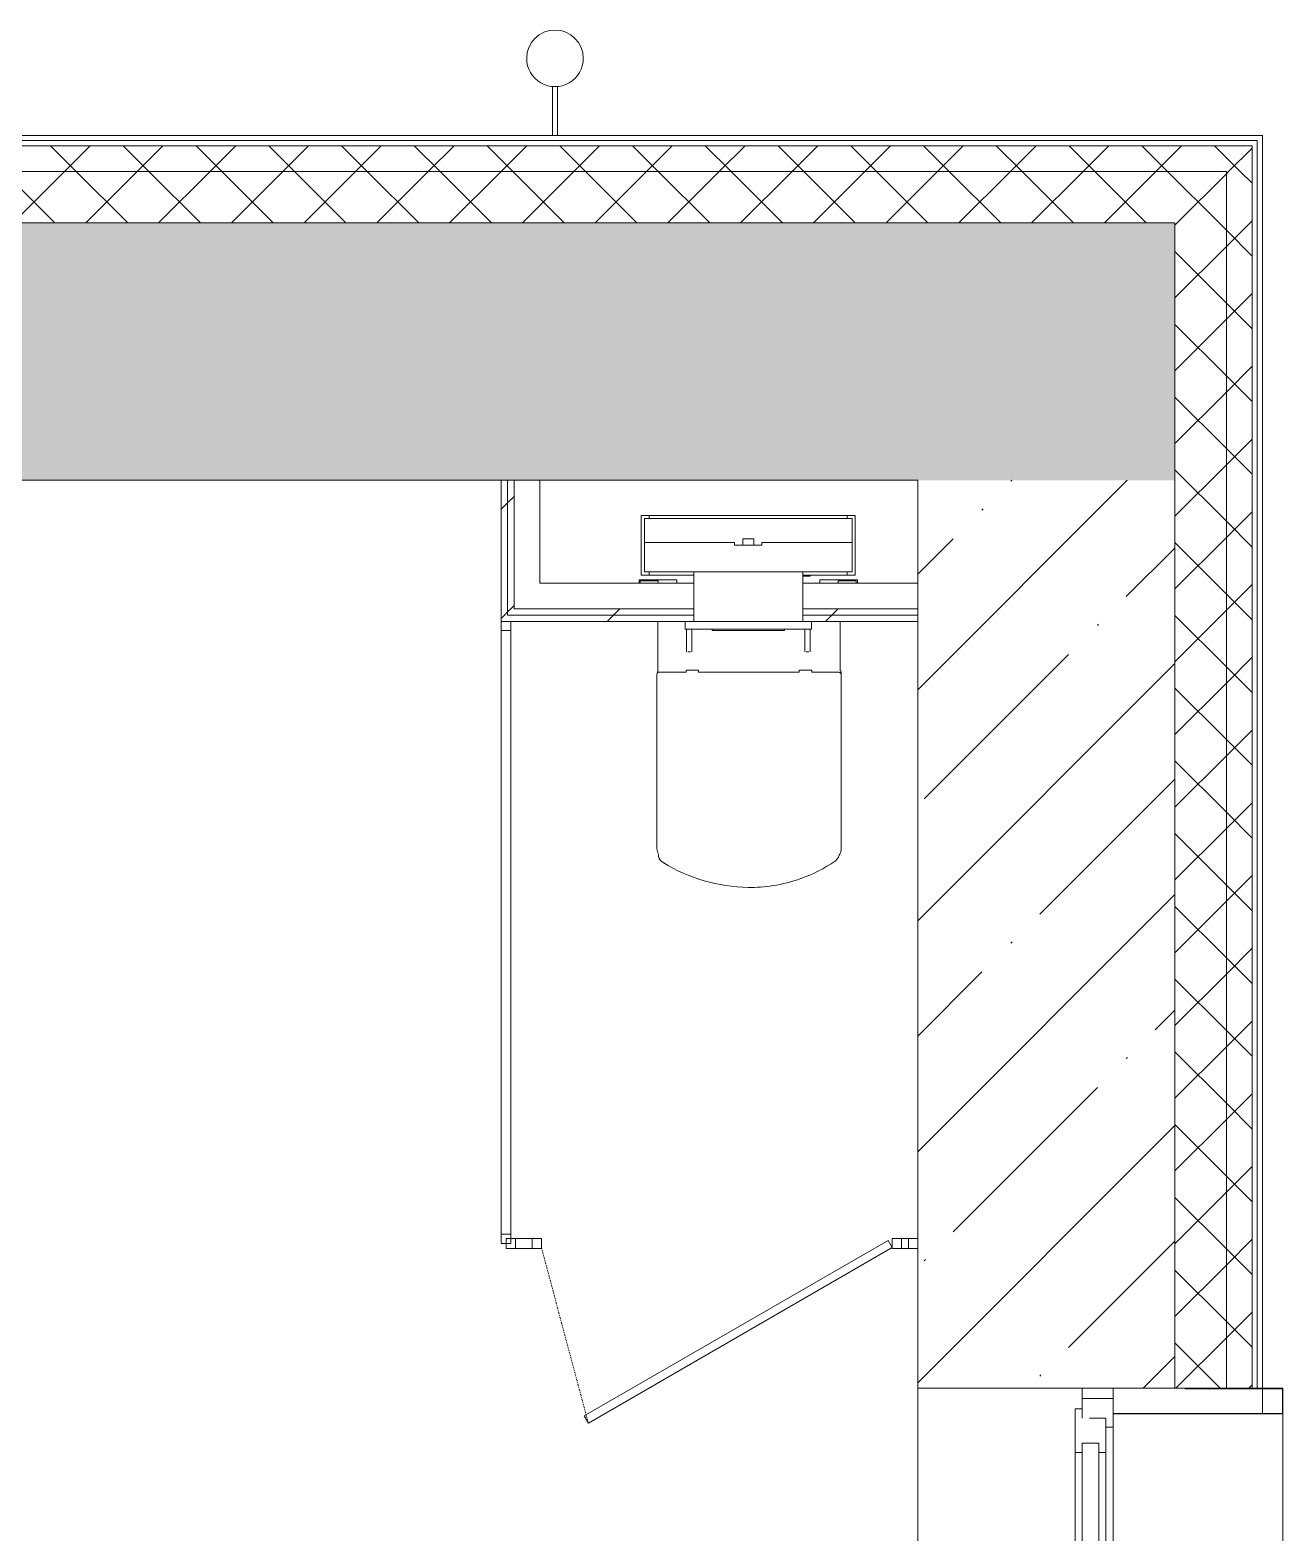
# Model space of a CAD drawing. Header units: millimetres. Extents: x -515342 to 330399, y -224905 to 507333.
# Drawn here: x -275355 to -272920, y 271629 to 274550 of the extents above; entities that cross this region are included whole.
import ezdxf

# ---------------------------------------------------------------- set-up
doc = ezdxf.new("R2010")
doc.units = ezdxf.units.MM
doc.linetypes.add('ASVP_Невидимые', pattern=[5, 3, -2])
doc.layers.get('0').update_dxf_attribs({"lineweight": 0})
for name, color, linetype, lineweight in [('_ Окна', 7, 'Continuous', 0), ('Витраж', 7, 'Continuous', 0), ('Обобщенные модели', 7, 'Continuous', 0), ('Окна', 7, 'Continuous', 0), ('Панели витража', 7, 'Continuous', 0), ('Сантехника', 7, 'Continuous', 0), ('Стены внутренние', 7, 'Continuous', 0), ('Стены наружные', 7, 'Continuous', 0), ('Стены несущие', 7, 'Continuous', 0), ('Стены отделка', 7, 'Continuous', 0), ('Стены штриховка', 7, 'Continuous', 0)]:
    doc.layers.add(name, color=color, linetype=linetype, lineweight=lineweight)
pattern_1 = [(45, (0, 0), (-224.5064, 224.5064), []), (45, (224.5, 0), (-224.5064, 224.5064), [396.875, -79.375, 3.353, -76.022])]
pattern_2 = [(45, (0, 0), (-70.71068, 70.71068), []), (135, (0, 0), (-70.71068, -70.71068), [])]
pattern_3 = [(45, (-375064.64, 258270.41), (-106.06602, 106.06602), [])]

# ---------------------------------------------------------------- blocks, each defined once
blk = doc.blocks.new('Окно_ПВХ_2Створки_1Фрамуга-верх - АР_Окно_ОП_1820_h_х11700_2ст1фр-в-9696407-О_АР_П_3__6_750_План 3 этажа')
at = {"layer": '_ Окна'}
for p, q in [((-529, 130), (-605, 130)), ((-605, 130), (-605, 70)), ((-585, 70), (-585, 130)), ((-529, 116), (-529, 130)), ((38, 130), (-38, 130)), ((-38, 130), (-38, 116)), ((38, 116), (38, 130)), ((529, 130), (529, 116)), ((605, 130), (529, 130)), ((585, 70), (585, 130)), ((605, 70), (605, 130)), ((-547, 84), (-547, 116)), ((-547, 116), (-529, 116)), ((-480, 116), (-529, 116)), ((-498, 102), (-498, 70)), ((-480, 102), (-498, 102)), ((-498, 102), (-69, 102)), ((-480, 116), (-480, 102)), ((-87, 116), (-87, 102)), ((-87, 116), (-38, 116)), ((-87, 102), (-69, 102)), ((-69, 102), (-69, 70)), ((-38, 116), (-20, 116)), ((-20, 116), (-20, 84)), ((20, 84), (20, 116)), ((20, 116), (38, 116)), ((87, 116), (38, 116)), ((69, 102), (69, 70)), ((87, 102), (69, 102)), ((69, 102), (498, 102)), ((87, 116), (87, 102)), ((480, 116), (480, 102)), ((480, 116), (529, 116)), ((480, 102), (498, 102)), ((498, 102), (498, 70)), ((529, 116), (547, 116)), ((547, 116), (547, 84)), ((-605, 70), (-547, 70)), ((-565, 56), (-565, 70)), ((-498, 70), (-480, 70)), ((-498, 70), (-69, 70)), ((-480, 70), (-480, 56)), ((-87, 70), (-87, 56)), ((-69, 70), (-87, 70)), ((-20, 70), (20, 70)), ((-2, 70), (-2, 56)), ((2, 56), (2, 70)), ((69, 70), (87, 70)), ((69, 70), (498, 70)), ((87, 70), (87, 56)), ((480, 70), (480, 56)), ((498, 70), (480, 70)), ((547, 70), (605, 70)), ((565, 70), (565, 56)), ((-480, 56), (-565, 56)), ((-2, 56), (-87, 56)), ((87, 56), (2, 56)), ((565, 56), (480, 56))]:
    blk.add_line(p, q, dxfattribs=at)
at = {"layer": 'Окна'}
for p, q in [((-529, 130), (-38, 130)), ((38, 130), (529, 130)), ((-480, 116), (-87, 116)), ((87, 116), (480, 116)), ((-87, 56), (-480, 56)), ((-63.5, -4), (-63.5, 56)), ((-43.5, 56), (-43.5, -4)), ((43.5, -4), (43.5, 56)), ((63.5, 56), (63.5, -4)), ((480, 56), (87, 56)), ((-43.5, -4), (-63.5, -4)), ((63.5, -4), (43.5, -4))]:
    blk.add_line(p, q, dxfattribs=at)
blk = doc.blocks.new('Прямоугольный импост - АР_Откос_Металлический_50х330 Белый Левый-9898759-О_АР_П_3__6_750_План 3 этажа')
at = {"layer": 'Витраж'}
blk.add_line((-515, 4442.4), (-515, 5552.4), dxfattribs=at)
blk = doc.blocks.new('Прямоугольный импост - АР_Откос_Металлический_50х330 Белый Правый-V23-О_АР_П_3__6_750_План 3 этажа')
at = {"layer": 'Витраж', "lineweight": 18}
for p, q in [((-50, -290), (-50, 40)), ((-50, 40), (0, 40)), ((-1, 39), (-49, 39)), ((-49, 39), (-49, -290)), ((-1, -150), (-1, 39)), ((0, 40), (0, -150)), ((0, -150), (-1, -150))]:
    blk.add_line(p, q, dxfattribs=at)
blk = doc.blocks.new('Влж_Водосточная труба_Хомут - Хомут-V25-О_АР_П_3__6_750_План 3 этажа')
at = {"layer": 'Обобщенные модели'}
for p, q in [((40580, 2304.9), (40580, 2209.7)), ((40580, 2304.9), (40590, 2304.9)), ((40590, 2209.7), (40590, 2304.9))]:
    blk.add_line(p, q, dxfattribs=at)
for start, end in [(360, 180), (180, 360)]:
    blk.add_arc((40585, 2154.9), 55, start, end, dxfattribs=at)
blk.add_open_spline([(40590, 2209.7), (40590, 2209.7), (40589.9, 2209.7), (40589.7, 2209.7), (40589.3, 2209.8), (40588.9, 2209.8), (40588.2, 2209.8), (40587.5, 2209.9), (40586.7, 2209.9), (40585.8, 2209.9), (40585, 2209.9), (40584.2, 2209.9), (40583.5, 2209.9), (40582.7, 2209.9), (40581.8, 2209.8), (40581, 2209.8), (40580.2, 2209.7), (40580, 2209.7), (40580, 2209.7)], degree=3, knots=[0, 0, 0, 0, 0.055556, 0.111111, 0.166667, 0.222222, 0.277778, 0.333333, 0.388889, 0.444444, 0.513889, 0.548611, 0.583333, 0.652778, 0.722222, 0.791667, 0.861111, 1, 1, 1, 1], dxfattribs=at)
blk = doc.blocks.new('СД_Люблино_Фасады_rvt-1-О_АР_П_3__6_750_План 3 этажа')
at = {"layer": 'Стены внутренние'}
h = blk.add_hatch(dxfattribs=at)
h.set_pattern_fill('FP_1', color=256, style=0, pattern_type=2)
h.set_pattern_definition(pattern_1)
h.paths.add_polyline_path([(101935, 15405), (101935, 15905), (97278.9, 15905), (97278.9, 15405), (101724.8, 15405)])
h.paths.add_polyline_path([(95268.9, 15405), (95268.9, 15905), (93672.7, 15905), (93672.7, 15405), (95083.1, 15405)])
h.paths.add_polyline_path([(91662.7, 15405), (91662.7, 15905), (90062.5, 15905), (90062.5, 15405), (91506.8, 15405)])
h.paths.add_polyline_path([(88052.5, 15405), (88052.5, 15905), (86472.6, 15905), (86472.6, 15405), (87930.5, 15405)])
h.paths.add_polyline_path([(84354.2, 15405), (84462.6, 15405), (84462.6, 15905), (82935.3, 15905), (82935.3, 15405), (83332.4, 15405)])
h.paths.add_polyline_path([(80925.3, 15405), (80925.3, 15905), (79340.3, 15905), (79340.3, 15405), (80777.9, 15405)])
h.paths.add_polyline_path([(77330.3, 15405), (77330.3, 15905), (75739.7, 15905), (75739.7, 15405), (77201.6, 15405)])
h.paths.add_polyline_path([(73625.3, 15405), (73729.7, 15405), (73729.7, 15905), (72144.8, 15905), (72144.8, 15405), (73114.5, 15405)])
h.paths.add_polyline_path([(70049.1, 15405), (70134.8, 15405), (70134.8, 15905), (68493.6, 15905), (68493.6, 15405), (69027.3, 15405)])
h.paths.add_polyline_path([(66472.8, 15405), (66483.6, 15405), (66483.6, 15905), (64878.6, 15905), (64878.6, 15405), (65961.9, 15405)])
h.paths.add_polyline_path([(62868.6, 15405), (62868.6, 15905), (60500.1, 15905), (60500.1, 15405), (62465.1, 15405)])
h.paths.add_polyline_path([(58090.1, 15405), (58090.1, 15905), (56894.2, 15905), (56894.2, 15405), (57787.5, 15405)])
h.paths.add_polyline_path([(54484.2, 15405), (54484.2, 15905), (51825.9, 15905), (51825.9, 15405), (54211.2, 15405)])
h.paths.add_polyline_path([(49815.9, 15405), (49815.9, 15905), (47243.8, 15905), (47243.8, 15405), (49613.1, 15405)])
h.paths.add_polyline_path([(44833.8, 15405), (44833.8, 15905), (43623.8, 15905), (43623.8, 15405), (44504.1, 15405)])
h.paths.add_polyline_path([(41213.8, 15405), (41213.8, 15905), (38819.5, 15905), (38819.5, 15405), (40927.8, 15405)])
h.paths.add_polyline_path([(36809.5, 15405), (36809.5, 15905), (35219.5, 15905), (35219.5, 15405), (36329.8, 15405)])
h.paths.add_polyline_path([(33209.5, 15405), (33209.5, 15905), (31619.5, 15905), (31619.5, 15405), (32806, 15405)])
h.paths.add_polyline_path([(29609.5, 15405), (29609.5, 15905), (28023.1, 15905), (28023.1, 15405), (29177.2, 15405)])
h.paths.add_polyline_path([(26013.1, 15405), (26013.1, 15905), (24425.8, 15905), (24425.8, 15405), (25600.9, 15405)])
h.paths.add_polyline_path([(22415.8, 15405), (22415.8, 15905), (20810.9, 15905), (20810.9, 15405), (22280.1, 15405)])
h.paths.add_polyline_path([(18800.9, 15405), (18800.9, 15905), (17210.3, 15905), (17210.3, 15405), (18448.3, 15405)])
h.paths.add_polyline_path([(15200.3, 15405), (15200.3, 15905), (13615.3, 15905), (13615.3, 15405), (14872, 15405)])
h.paths.add_polyline_path([(11605.3, 15405), (11605.3, 15905), (10024.1, 15905), (10024.1, 15405), (11295.7, 15405)])
h.paths.add_polyline_path([(8014.1, 15405), (8014.1, 15905), (6409.2, 15905), (6409.2, 15405), (7719.5, 15405)])
h.paths.add_polyline_path([(4399.2, 15405), (4399.2, 15905), (-305, 15905), (-305, 15405), (4143.2, 15405)])
h = blk.add_hatch(dxfattribs=at)
h.set_pattern_fill('FP_1', color=256, style=0, pattern_type=2)
h.set_pattern_definition(pattern_1)
h.paths.add_polyline_path([(101935, 200), (101935, 1954.4), (101435, 1954.4), (101435, 200)])
h.paths.add_polyline_path([(101769, 3164.4), (101935, 3164.4), (101935, 4334.9), (101435, 4334.9), (101435, 3164.4), (101755.9, 3164.4)])
h.paths.add_polyline_path([(101935, 5544.9), (101935, 6982.9), (101435, 6982.9), (101435, 5544.9), (101815, 5544.9)])
h.paths.add_polyline_path([(101755, 8592.9), (101935, 8592.9), (101935, 10030.8), (101435, 10030.8), (101435, 8592.9), (101724.8, 8592.9)])
h.paths.add_polyline_path([(101935, 11240.8), (101935, 12429.9), (101435, 12429.9), (101435, 11240.8), (101815, 11240.8)])
h.paths.add_polyline_path([(101755, 13639.9), (101935, 13639.9), (101935, 15405), (101435, 15405), (101435, 13639.9), (101724.8, 13639.9)])
at = {"layer": 'Стены наружные'}
h = blk.add_hatch(dxfattribs=at)
h.set_pattern_fill('FP_5', color=256, style=0, pattern_type=2)
h.set_pattern_definition(pattern_2)
h.paths.add_polyline_path([(102035, 16005), (102085, 16005), (102085, 16055), (97278.9, 16055), (97278.9, 16005), (101724.8, 16005)])
h.paths.add_polyline_path([(95268.9, 16005), (95268.9, 16055), (93672.7, 16055), (93672.7, 16005)])
h.paths.add_polyline_path([(91662.7, 16005), (91662.7, 16055), (90062.5, 16055), (90062.5, 16005), (91506.8, 16005)])
h.paths.add_polyline_path([(88052.5, 16005), (88052.5, 16055), (86472.6, 16055), (86472.6, 16005), (87419.6, 16005)])
h.paths.add_polyline_path([(84354.2, 16005), (84462.6, 16005), (84462.6, 16055), (82935.3, 16055), (82935.3, 16005), (83843.3, 16005)])
h.paths.add_polyline_path([(80925.3, 16005), (80925.3, 16055), (79340.3, 16055), (79340.3, 16005)])
h.paths.add_polyline_path([(77330.3, 16005), (77330.3, 16055), (75739.7, 16055), (75739.7, 16005)])
h.paths.add_polyline_path([(73729.7, 16005), (73729.7, 16055), (72144.8, 16055), (72144.8, 16005)])
h.paths.add_polyline_path([(70134.8, 16005), (70134.8, 16055), (68493.6, 16055), (68493.6, 16005)])
h.paths.add_polyline_path([(66483.6, 16005), (66483.6, 16055), (64878.6, 16055), (64878.6, 16005), (64940.1, 16005)])
h.paths.add_polyline_path([(62868.6, 16005), (62868.6, 16055), (60500.1, 16055), (60500.1, 16005), (61874.7, 16005)])
h.paths.add_polyline_path([(58090.1, 16005), (58090.1, 16055), (56894.2, 16055), (56894.2, 16005)])
h.paths.add_polyline_path([(54484.2, 16005), (54484.2, 16055), (51825.9, 16055), (51825.9, 16005)])
h.paths.add_polyline_path([(49815.9, 16005), (49815.9, 16055), (47243.8, 16055), (47243.8, 16005)])
h.paths.add_polyline_path([(43623.8, 16005), (44833.8, 16005), (44833.8, 16055), (43623.8, 16055)])
h.paths.add_polyline_path([(41213.8, 16005), (41213.8, 16055), (38819.5, 16055), (38819.5, 16005), (40417, 16005)])
h.paths.add_polyline_path([(36809.5, 16005), (36809.5, 16055), (35219.5, 16055), (35219.5, 16005)])
h.paths.add_polyline_path([(33209.5, 16005), (33209.5, 16055), (31619.5, 16055), (31619.5, 16005)])
h.paths.add_polyline_path([(29609.5, 16005), (29609.5, 16055), (28023.1, 16055), (28023.1, 16005)])
h.paths.add_polyline_path([(26013.1, 16005), (26013.1, 16055), (24425.8, 16055), (24425.8, 16005)])
h.paths.add_polyline_path([(22415.8, 16005), (22415.8, 16055), (20810.9, 16055), (20810.9, 16005), (22024.6, 16005)])
h.paths.add_polyline_path([(18800.9, 16005), (18800.9, 16055), (17210.3, 16055), (17210.3, 16005), (18448.3, 16005)])
h.paths.add_polyline_path([(15200.3, 16005), (15200.3, 16055), (13615.3, 16055), (13615.3, 16005), (13850.2, 16005)])
h.paths.add_polyline_path([(11605.3, 16005), (11605.3, 16055), (10024.1, 16055), (10024.1, 16005)])
h.paths.add_polyline_path([(8014.1, 16005), (8014.1, 16055), (6409.2, 16055), (6409.2, 16005), (7719.5, 16005)])
h.paths.add_polyline_path([(4399.2, 16005), (4399.2, 16055), (-405, 16055), (-405, 16005), (1588.7, 16005)])
h = blk.add_hatch(dxfattribs=at)
h.set_pattern_fill('FP_5', color=256, style=0, pattern_type=2)
h.set_pattern_definition(pattern_2)
h.paths.add_polyline_path([(101935, 15905), (102035, 15905), (102035, 16005), (97278.9, 16005), (97278.9, 15905), (101724.8, 15905)])
h.paths.add_polyline_path([(95083.1, 15905), (95268.9, 15905), (95268.9, 16005), (93672.7, 16005), (93672.7, 15905), (94572.2, 15905)])
h.paths.add_polyline_path([(91662.7, 15905), (91662.7, 16005), (90062.5, 16005), (90062.5, 15905), (91506.8, 15905)])
h.paths.add_polyline_path([(87930.5, 15905), (88052.5, 15905), (88052.5, 16005), (86472.6, 16005), (86472.6, 15905), (87419.6, 15905)])
h.paths.add_polyline_path([(84462.6, 15905), (84462.6, 16005), (82935.3, 16005), (82935.3, 15905), (84354.2, 15905)])
h.paths.add_polyline_path([(80925.3, 15905), (80925.3, 16005), (79340.3, 16005), (79340.3, 15905), (80777.9, 15905)])
h.paths.add_polyline_path([(77201.6, 15905), (77330.3, 15905), (77330.3, 16005), (75739.7, 16005), (75739.7, 15905), (76179.8, 15905)])
h.paths.add_polyline_path([(73729.7, 15905), (73729.7, 16005), (72144.8, 16005), (72144.8, 15905), (73625.3, 15905)])
h.paths.add_polyline_path([(70049.1, 15905), (70134.8, 15905), (70134.8, 16005), (68493.6, 16005), (68493.6, 15905), (69027.3, 15905)])
h.paths.add_polyline_path([(66472.8, 15905), (66483.6, 15905), (66483.6, 16005), (64878.6, 16005), (64878.6, 15905), (65961.9, 15905)])
h.paths.add_polyline_path([(62868.6, 15905), (62868.6, 16005), (60500.1, 16005), (60500.1, 15905), (61874.7, 15905)])
h.paths.add_polyline_path([(58090.1, 15905), (58090.1, 16005), (56894.2, 16005), (56894.2, 15905), (58042.9, 15905)])
h.paths.add_polyline_path([(54484.2, 15905), (54484.2, 16005), (51825.9, 16005), (51825.9, 15905), (54211.2, 15905)])
h.paths.add_polyline_path([(49815.9, 15905), (49815.9, 16005), (47243.8, 16005), (47243.8, 15905), (49613.1, 15905)])
h.paths.add_polyline_path([(44833.8, 15905), (44833.8, 16005), (43623.8, 16005), (43623.8, 15905), (44504.1, 15905)])
h.paths.add_polyline_path([(41213.8, 15905), (41213.8, 16005), (38819.5, 16005), (38819.5, 15905), (40927.8, 15905)])
h.paths.add_polyline_path([(36809.5, 15905), (36809.5, 16005), (35219.5, 16005), (35219.5, 15905), (36329.8, 15905)])
h.paths.add_polyline_path([(33209.5, 15905), (33209.5, 16005), (31619.5, 16005), (31619.5, 15905), (32242.6, 15905)])
h.paths.add_polyline_path([(29609.5, 15905), (29609.5, 16005), (28023.1, 16005), (28023.1, 15905), (29177.2, 15905)])
h.paths.add_polyline_path([(26013.1, 15905), (26013.1, 16005), (24425.8, 16005), (24425.8, 15905), (25600.9, 15905)])
h.paths.add_polyline_path([(22415.8, 15905), (22415.8, 16005), (20810.9, 16005), (20810.9, 15905), (22024.6, 15905)])
h.paths.add_polyline_path([(18703.8, 15905), (18800.9, 15905), (18800.9, 16005), (17210.3, 16005), (17210.3, 15905), (18448.3, 15905)])
h.paths.add_polyline_path([(15127.5, 15905), (15200.3, 15905), (15200.3, 16005), (13615.3, 16005), (13615.3, 15905), (14872, 15905)])
h.paths.add_polyline_path([(11605.3, 15905), (11605.3, 16005), (10024.1, 16005), (10024.1, 15905), (11551.2, 15905)])
h.paths.add_polyline_path([(8014.1, 15905), (8014.1, 16005), (6409.2, 16005), (6409.2, 15905), (7719.5, 15905)])
h.paths.add_polyline_path([(4399.2, 15905), (4399.2, 16005), (-305, 16005), (-305, 15905), (4143.2, 15905)])
h = blk.add_hatch(dxfattribs=at)
h.set_pattern_fill('FP_5', color=256, style=0, pattern_type=2)
h.set_pattern_definition(pattern_2)
h.paths.add_polyline_path([(102035, -450), (102085, -450), (102085, 1954.4), (102035, 1954.4), (102035, -400)])
h.paths.add_polyline_path([(102035, 3164.4), (102085, 3164.4), (102085, 4334.9), (102035, 4334.9), (102035, 3376.9)])
h.paths.add_polyline_path([(102085, 5544.9), (102085, 6982.9), (102035, 6982.9), (102035, 5544.9)])
h.paths.add_polyline_path([(102035, 8592.9), (102085, 8592.9), (102085, 10030.8), (102035, 10030.8), (102035, 8752.3)])
h.paths.add_polyline_path([(102035, 11240.8), (102085, 11240.8), (102085, 12429.9), (102035, 12429.9), (102035, 11260.8)])
h.paths.add_polyline_path([(102035, 13639.9), (102085, 13639.9), (102085, 16005), (102035, 16005), (102035, 13769.3)])
h = blk.add_hatch(dxfattribs=at)
h.set_pattern_fill('FP_5', color=256, style=0, pattern_type=2)
h.set_pattern_definition(pattern_2)
h.paths.add_polyline_path([(101935, -400), (102035, -400), (102035, 1954.4), (101935, 1954.4), (101935, -300)])
h.paths.add_polyline_path([(101980.2, 3164.4), (102035, 3164.4), (102035, 4334.9), (101935, 4334.9), (101935, 3164.4)])
h.paths.add_polyline_path([(101935, 5544.9), (102035, 5544.9), (102035, 6982.9), (101935, 6982.9), (101935, 5885.4)])
h.paths.add_polyline_path([(102035, 8592.9), (102035, 10030.8), (101935, 10030.8), (101935, 8592.9), (101980.2, 8592.9)])
h.paths.add_polyline_path([(102035, 11240.8), (102035, 12429.9), (101935, 12429.9), (101935, 11240.8), (101980.2, 11240.8)])
h.paths.add_polyline_path([(102035, 13639.9), (102035, 15905), (101935, 15905), (101935, 13639.9), (101980.2, 13639.9)])
at = {"layer": 'Стены внутренние'}
for p, q in [((101435, 12429.9), (101435, 13639.9)), ((102105, 13639.1), (102105, 13590.8))]:
    blk.add_line(p, q, dxfattribs=at)
at = {"layer": 'Стены несущие'}
for p, q in [((101935, 15905), (97278.9, 15905)), ((97278.9, 15905), (101935, 15905)), ((101935, 15405), (101935, 15905)), ((97278.9, 15405), (101435, 15405)), ((101435, 15405), (101435, 13639.9)), ((101935, 13639.9), (101935, 15405)), ((101935, 15405), (101935, 13639.9)), ((101435, 13639.9), (101755, 13639.9)), ((101815, 13639.9), (101935, 13639.9))]:
    blk.add_line(p, q, dxfattribs=at)
at = {"layer": 'Стены отделка', "lineweight": 9}
for p, q in [((100725.2, 16075), (97278.9, 16075)), ((102085, 16075), (100734.8, 16075)), ((102095, 16075), (102085, 16075)), ((102105, 16075), (102095, 16075)), ((102105, 13639.9), (102105, 16075)), ((102085, 16005), (102085, 16055)), ((102085, 16055), (102085, 15905)), ((101935, 15905), (101935, 15405)), ((101935, 13639.9), (102035, 13639.9)), ((102035, 13639.9), (102085, 13639.9)), ((102085, 13639.9), (102095, 13639.9)), ((102095, 13639.9), (102105, 13639.9))]:
    blk.add_line(p, q, dxfattribs=at)
at = {"layer": 'Стены штриховка'}
for p, q in [((102085, 16065), (97278.9, 16065)), ((102085, 16055), (97278.9, 16055)), ((97278.9, 16055), (102085, 16055)), ((102085, 16065), (102095, 16065)), ((102095, 13639.9), (102095, 16065)), ((102035, 16005), (97278.9, 16005)), ((102035, 16005), (102035, 15905)), ((102085, 15905), (102085, 16005)), ((102035, 13639.9), (102035, 15905)), ((102085, 13639.9), (102085, 15905)), ((102085, 15905), (102085, 13639.9))]:
    blk.add_line(p, q, dxfattribs=at)
at = {"layer": 'Витраж', "lineweight": 9, "extrusion": (0, 0, -1), "rotation": 89.9999999999999}
blk.add_blockref('Прямоугольный импост - АР_Откос_Металлический_50х330 Белый Правый-V23-О_АР_П_3__6_750_План 3 этажа', (-102105, 13639.9), dxfattribs=at)
at = {"layer": 'Витраж', "lineweight": 9, "rotation": 180}
blk.add_blockref('Прямоугольный импост - АР_Откос_Металлический_50х330 Белый Левый-9898759-О_АР_П_3__6_750_План 3 этажа', (101630, 18032.4), dxfattribs=at)
at = {"layer": 'Обобщенные модели', "lineweight": 9, "rotation": 180}
blk.add_blockref('Влж_Водосточная труба_Хомут - Хомут-V25-О_АР_П_3__6_750_План 3 этажа', (141315, 18379.9), dxfattribs=at)
at = {"layer": 'Окна', "lineweight": 9, "rotation": 269.9999999999997}
blk.add_blockref('Окно_ПВХ_2Створки_1Фрамуга-верх - АР_Окно_ОП_1820_h_х11700_2ст1фр-в-9696407-О_АР_П_3__6_750_План 3 этажа', (101685, 13034.9), dxfattribs=at)
blk = doc.blocks.new('ASVP_ПерегородкаСантехническая_Панель - ASVP_ПанельСантехническая_ЛДСП16мм-9055778-О_АР_П_3__6_750_План 3 этажа')
at = {"layer": 'Панели витража'}
for p, q in [((6.8, 9.5), (-6.8, 9.5)), ((-6.8, 9.5), (-6.8, -9.5)), ((6.8, -9.5), (6.8, 9.5)), ((-6.8, -9.5), (6.8, -9.5))]:
    blk.add_line(p, q, dxfattribs=at)
blk = doc.blocks.new('Прямоугольный импост - ASVP_ПерегородкаСантехническая_Профиль_18х19мм-9051963-О_АР_П_3__6_750_План 3 этажа')
at = {"layer": 'Витраж'}
for p, q in [((-18, -9.5), (-18, 9.5)), ((-18, 9.5), (0, 9.5)), ((0, 9.5), (0, -9.5)), ((0, -9.5), (-18, -9.5))]:
    blk.add_line(p, q, dxfattribs=at)
blk = doc.blocks.new('Прямоугольный импост - ASVP_ПерегородкаСантехническая_Профиль_18х19мм-9051964-О_АР_П_3__6_750_План 3 этажа')
at = {"layer": 'Витраж'}
for p, q in [((0, 9.5), (-18, 9.5)), ((-18, 9.5), (-18, -9.5)), ((-18, -9.5), (0, -9.5))]:
    blk.add_line(p, q, dxfattribs=at)
blk = doc.blocks.new('ASVP_ПерегородкаСантехническая_Панель - ASVP_ПанельСантехническая_ЛДСП16мм-10231037-О_АР_П_3__6_750_План 3 этажа')
at = {"layer": 'Панели витража'}
for p, q in [((16.2, 9.5), (-16.2, 9.5)), ((-16.2, 9.5), (-16.2, -9.5)), ((16.2, -9.5), (16.2, 9.5)), ((-16.2, -9.5), (16.2, -9.5))]:
    blk.add_line(p, q, dxfattribs=at)
blk = doc.blocks.new('Прямоугольный импост - ASVP_ПерегородкаСантехническая_Профиль_18х19мм-8960592-О_АР_П_3__6_750_План 3 этажа')
at = {"layer": 'Витраж'}
for p, q in [((-9, -9.5), (-9, 9.5)), ((-9, 9.5), (9, 9.5)), ((9, 9.5), (9, -9.5)), ((9, -9.5), (-9, -9.5))]:
    blk.add_line(p, q, dxfattribs=at)
blk = doc.blocks.new('ASVP_ПерегородкаСантехническая_Дверь - ASVP_ДверьСантехническая_Л-8882368-О_АР_П_3__6_750_План 3 этажа')
at = {"layer": 'Панели витража'}
for p, q in [((249.6, 349), (-341, 8)), ((257.6, 335.1), (-333, -5.9)), ((249.6, 349), (257.6, 335.1)), ((-341, 8), (-333, -5.9))]:
    blk.add_line(p, q, dxfattribs=at)
at = {"layer": 'Панели витража', "linetype": 'ASVP_Невидимые'}
blk.add_line((341, 8), (249.6, 349), dxfattribs=at)
blk = doc.blocks.new('ASVP_ПерегородкаСантехническая_Панель - ASVP_ПанельСантехническая_ЛДСП16мм-9052036-О_АР_П_3__6_750_План 3 этажа')
at = {"layer": 'Панели витража'}
for p, q in [((586.75, 9.5), (-586.75, 9.5)), ((-586.75, 9.5), (-586.75, -9.5)), ((586.75, -9.5), (586.75, 9.5)), ((-586.75, -9.5), (586.75, -9.5))]:
    blk.add_line(p, q, dxfattribs=at)
blk = doc.blocks.new('Прямоугольный импост - ASVP_ПерегородкаСантехническая_Профиль_18х19мм-8833908-О_АР_П_3__6_750_План 3 этажа')
at = {"layer": 'Витраж'}
for p, q in [((-18, -9.5), (-18, 9.5)), ((-18, 9.5), (0, 9.5)), ((0, 9.5), (0, -9.5)), ((0, -9.5), (-18, -9.5))]:
    blk.add_line(p, q, dxfattribs=at)
blk = doc.blocks.new('Прямоугольный импост - ASVP_ПерегородкаСантехническая_Профиль_18х19мм-8833909-О_АР_П_3__6_750_План 3 этажа')
at = {"layer": 'Витраж'}
for p, q in [((-0.6, 9.5), (-18, 9.5)), ((-18, 9.5), (-18, -9.5)), ((-18, -9.5), (-0.6, -9.5))]:
    blk.add_line(p, q, dxfattribs=at)
blk = doc.blocks.new('ВК_01_Инсталляция с унитазом Geberit - 400_74_Geberit_Duofix_H112_Sigma_12_cm_ready_for_support_handles-V109-О_АР_П_3__6_750_План 3 этажа')
at = {"layer": 'Обобщенные модели'}
for p, q in [((-180.8, 139.6), (-180.8, 486.2)), ((177.5, 483.4), (177.5, 144.5)), ((-178.2, 140.3), (-180.8, 142.9)), ((-178.4, 41.6), (-178.4, 136.8)), ((-175.1, 139.6), (-123.3, 139.6)), ((-123.3, 139.6), (-123.3, 135.7)), ((-123.3, 135.7), (-99.2, 135.7)), ((-99.2, 139.7), (96.6, 139.7)), ((-99.2, 135.7), (-99.2, 139.7)), ((96.6, 139.7), (96.7, 135.7)), ((96.7, 135.7), (120.7, 135.7)), ((120.7, 139.6), (172.1, 139.6)), ((120.7, 135.7), (120.7, 139.6)), ((176, 138), (176, 41.6))]:
    blk.add_line(p, q, dxfattribs=at)
for centre, radius, start, end in [((-4.2, 274.7), 283.5, 89.1454, 98.8546), ((-4.8, 234.1), 324.1, 58.3185, 89.1454), ((-2.4, 262.9), 295.5, 109.7095, 124.2905), ((-2.4, 262.9), 295.5, 98.8546, 109.7095), ((-158.2, 491.4), 18.9, 124.2905, 166.4098), ((-1.6, 260.9), 299.9, 55.727, 56.1515), ((157.8, 494.9), 16.7, 354.8478, 55.727), ((-153.9, 480.3), 27.5, 145.709, 167.6438), ((159.4, 483.4), 18.1, 0, 33.7419), ((-174.9, 142.1), 6.37, 203.3465, 236.2364), ((-175.3, 145.6), 6.04, 240.6989, 271.3011), ((172.1, 147.1), 7.56, 270, 312.5733), ((162.6, 144.5), 14.9, 334.3734, 0)]:
    blk.add_arc(centre, radius, start, end, dxfattribs=at)
at = {"layer": 'Сантехника', "lineweight": 18}
for p, q in [((-120, 100), (-120, 56)), ((-117.5, 100), (-112.5, 100)), ((-110, 56), (-110, 100)), ((110, 100), (110, 56)), ((112.5, 100), (117.5, 100)), ((120, 56), (120, 100)), ((70.2, 59), (-70.3, 59)), ((-70.3, 56), (-70.3, 58.7)), ((70.2, 58.7), (70.2, 56)), ((-123, 56), (123, 56)), ((-123, 41), (-123, 56)), ((123, 41), (-123, 41)), ((-106, 41), (-106, -55)), ((106, -55), (106, 41)), ((123, 56), (123, 41)), ((-212, -33.4), (-212, -39.5)), ((-212, -39.5), (-139, -39.5)), ((-210, -33.4), (-210, -37.5)), ((-210, -37.5), (-175, -37.5)), ((-208, -49), (-197.5, -49)), ((-208, -165), (-208, -49)), ((-201.8, -112), (-201.8, -55)), ((201.8, -55), (-201.8, -55)), ((-197.5, -49), (-192.5, -49)), ((-192.5, -49), (-192.5, -55)), ((-192.5, -49), (-189.2, -49)), ((-189.2, -49), (-149.2, -49)), ((-175, -37.5), (-175, -33.4)), ((-106, -49), (-149.2, -49)), ((-139, -39.5), (-139, -33.4)), ((-120, -47), (-106, -47)), ((-120, -49), (-120, -47)), ((149.2, -49), (106, -49)), ((139, -33.4), (139, -39.5)), ((139, -39.5), (212, -39.5)), ((149.2, -49), (189.2, -49)), ((175, -33.4), (175, -37.5)), ((175, -37.5), (210, -37.5)), ((189.2, -49), (192.5, -49)), ((192.5, -55), (192.5, -49)), ((192.5, -49), (197.5, -49)), ((197.5, -49), (208, -49)), ((201.8, -55), (201.8, -112)), ((208, -49), (208, -165)), ((210, -37.5), (210, -33.4)), ((212, -39.5), (212, -33.4)), ((-201.8, -159), (-201.8, -112)), ((-26.5, -112), (-201.8, -112)), ((-26.5, -112), (-26.5, -107)), ((-26.5, -107), (26.5, -107)), ((-10.5, -107), (-10.5, -119.5)), ((10.5, -119.5), (10.5, -107)), ((26.5, -107), (26.5, -112)), ((201.8, -112), (26.5, -112)), ((201.8, -112), (201.8, -159)), ((-10.5, -119.5), (-10.1, -119.5)), ((10.5, -119.5), (-10.5, -119.5)), ((10.1, -119.5), (10.5, -119.5)), ((-197.5, -165), (-208, -165)), ((201.8, -159), (-201.8, -159)), ((-192.5, -165), (-197.5, -165)), ((-194.2, -165), (-191.9, -165)), ((-192.5, -159), (-192.5, -165)), ((-189.2, -165), (-192.5, -165)), ((-149.2, -165), (-189.2, -165)), ((-149.2, -165), (149.2, -165)), ((189.2, -165), (149.2, -165)), ((192.5, -165), (189.2, -165)), ((191.9, -165), (194.2, -165)), ((192.5, -165), (192.5, -159)), ((197.5, -165), (192.5, -165)), ((208, -165), (197.5, -165))]:
    blk.add_line(p, q, dxfattribs=at)

msp = doc.modelspace()

# ---------------------------------------------------------------- hatches: boundary and pattern name
at = {"layer": 'Стены внутренние'}
h = msp.add_hatch(dxfattribs=at)
h.set_pattern_fill('FP_6', color=256, style=0, pattern_type=2)
h.set_pattern_definition(pattern_3)
h.paths.add_polyline_path([(-274426.6354, 273412.9137), (-274426.6354, 273675.4137), (-274439.1354, 273675.4137), (-274439.1354, 273412.9137)])
h = msp.add_hatch(dxfattribs=at)
h.set_pattern_fill('FP_6', color=256, style=0, pattern_type=2)
h.set_pattern_definition(pattern_3)
h.paths.add_polyline_path([(-274414.1354, 273425.4137), (-274414.1354, 273675.4137), (-274426.6354, 273675.4137), (-274426.6354, 273425.4137)])
h = msp.add_hatch(dxfattribs=at)
h.set_pattern_fill('FP_6', color=256, style=0, pattern_type=2)
h.set_pattern_definition(pattern_3)
h.paths.add_polyline_path([(-273629.6354, 273412.9137), (-273629.6354, 273425.4137), (-273852.9041, 273425.4137), (-273852.9041, 273412.9137), (-273850.7702, 273412.9137)])
h.paths.add_polyline_path([(-274064.9041, 273412.9137), (-274064.9041, 273425.4137), (-274426.6354, 273425.4137), (-274426.6354, 273412.9137), (-274106.2194, 273412.9137)])
h = msp.add_hatch(dxfattribs=at)
h.set_pattern_fill('FP_6', color=256, style=0, pattern_type=2)
h.set_pattern_definition(pattern_3)
h.paths.add_polyline_path([(-273629.6354, 273400.4137), (-273629.6354, 273412.9137), (-273852.9041, 273412.9137), (-273852.9041, 273401.0054), (-273835.9041, 273400.4137)])
h.paths.add_polyline_path([(-274106.2194, 273400.4137), (-274064.9041, 273401.0054), (-274064.9041, 273412.9137), (-274439.1354, 273412.9137), (-274439.1354, 273400.4137), (-274361.6686, 273400.4137)])

# ---------------------------------------------------------------- linework, layer by layer
at = {"layer": 'Стены отделка'}
for p, q in [((-274364.1354, 273675.4137), (-274439.1354, 273675.4137)), ((-274439.1354, 273675.4137), (-274439.1354, 273400.4137)), ((-274364.1354, 273475.4137), (-274364.1354, 273675.4137)), ((-274064.9041, 273475.4137), (-274364.1354, 273475.4137)), ((-273629.6354, 273475.4137), (-273852.9041, 273475.4137)), ((-273629.6354, 273400.4137), (-273629.6354, 273475.4137)), ((-274439.1354, 273400.4137), (-274081.9041, 273400.4137)), ((-273835.9041, 273400.4137), (-273629.6354, 273400.4137))]:
    msp.add_line(p, q, dxfattribs=at)
at = {"layer": 'Стены штриховка'}
for p, q in [((-274426.6354, 273675.4137), (-274426.6354, 273412.9137)), ((-274414.1354, 273675.4137), (-274414.1354, 273425.4137)), ((-274064.9041, 273425.4137), (-274414.1354, 273425.4137)), ((-273629.6354, 273425.4137), (-273852.9041, 273425.4137)), ((-274064.9041, 273412.9137), (-274426.6354, 273412.9137)), ((-273629.6354, 273412.9137), (-273852.9041, 273412.9137))]:
    msp.add_line(p, q, dxfattribs=at)

# ---------------------------------------------------------------- block references
msp.add_blockref('СД_Люблино_Фасады_rvt-1-О_АР_П_3__6_750_План 3 этажа', (-375064.6354, 258270.4137))
at = {"layer": 'Витраж', "rotation": 89.99999999999957}
msp.add_blockref('Прямоугольный импост - ASVP_ПерегородкаСантехническая_Профиль_18х19мм-8833909-О_АР_П_3__6_750_План 3 этажа', (-274429.6354, 273401.0054), dxfattribs=at)
at = {"layer": 'Витраж', "extrusion": (0, 0, -1), "rotation": 270.0000000000004}
msp.add_blockref('Прямоугольный импост - ASVP_ПерегородкаСантехническая_Профиль_18х19мм-8833908-О_АР_П_3__6_750_План 3 этажа', (274429.6354, 272191.5054), dxfattribs=at)
at = {"layer": 'Витраж', "extrusion": (0, 0, -1)}
for name, p in [('Прямоугольный импост - ASVP_ПерегородкаСантехническая_Профиль_18х19мм-9051963-О_АР_П_3__6_750_План 3 этажа', (274429.6354, 272191.5054)), ('Прямоугольный импост - ASVP_ПерегородкаСантехническая_Профиль_18х19мм-8960592-О_АР_П_3__6_750_План 3 этажа', (274370.1354, 272191.5054)), ('Прямоугольный импост - ASVP_ПерегородкаСантехническая_Профиль_18х19мм-8960592-О_АР_П_3__6_750_План 3 этажа', (273670.1354, 272191.5054))]:
    msp.add_blockref(name, p, dxfattribs=at)
at = {"layer": 'Витраж'}
msp.add_blockref('Прямоугольный импост - ASVP_ПерегородкаСантехническая_Профиль_18х19мм-9051964-О_АР_П_3__6_750_План 3 этажа', (-273629.6354, 272191.5054), dxfattribs=at)
at = {"layer": 'Панели витража'}
for name, p, rotation in [('ASVP_ПерегородкаСантехническая_Панель - ASVP_ПанельСантехническая_ЛДСП16мм-9052036-О_АР_П_3__6_750_План 3 этажа', (-274429.6354, 272796.2554), 269.9999999999995), ('ASVP_ПерегородкаСантехническая_Панель - ASVP_ПанельСантехническая_ЛДСП16мм-10231037-О_АР_П_3__6_750_План 3 этажа', (-274395.3854, 272191.5054), 180), ('ASVP_ПерегородкаСантехническая_Дверь - ASVP_ДверьСантехническая_Л-8882368-О_АР_П_3__6_750_План 3 этажа', (-274020.1354, 272191.5054), 180), ('ASVP_ПерегородкаСантехническая_Панель - ASVP_ПанельСантехническая_ЛДСП16мм-9055778-О_АР_П_3__6_750_План 3 этажа', (-273654.3854, 272191.5054), 180)]:
    msp.add_blockref(name, p, dxfattribs=dict(at, rotation=rotation))
at = {"layer": 'Сантехника', "rotation": 180}
msp.add_blockref('ВК_01_Инсталляция с унитазом Geberit - 400_74_Geberit_Duofix_H112_Sigma_12_cm_ready_for_support_handles-V109-О_АР_П_3__6_750_План 3 этажа', (-273958.9041, 273442.0054), dxfattribs=at)

doc.saveas('drawing.dxf')
